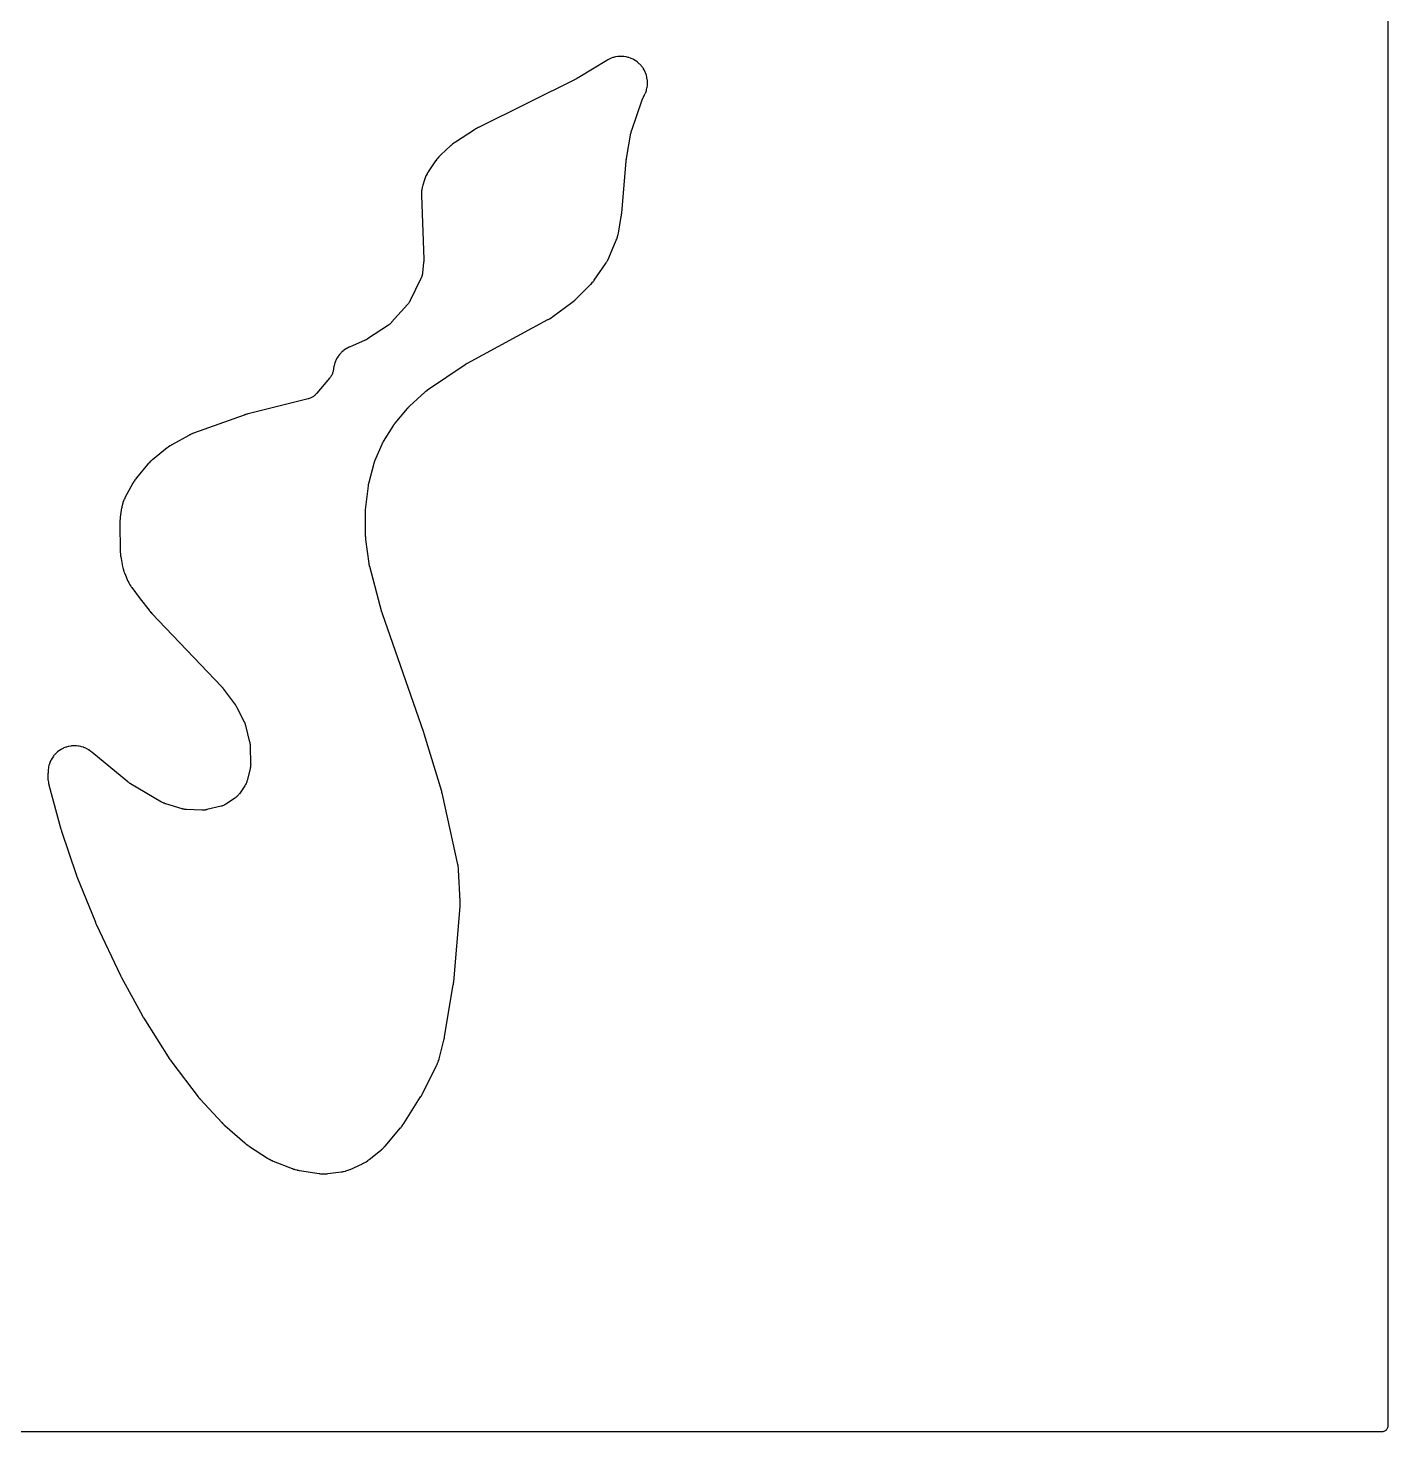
# Model space of a CAD drawing. Header units: millimetres. Extents: x 0 to 300, y 0 to 300.
# Drawn here: x 171.9 to 300.1, y -0.1 to 132.2 of the extents above; entities that cross this region are included whole.
import ezdxf

# ---------------------------------------------------------------- set-up
doc = ezdxf.new("R2010")
doc.units = ezdxf.units.MM
doc.layers.add('CUT', color=7, linetype='CONTINUOUS')

msp = doc.modelspace()

# ---------------------------------------------------------------- linework, layer by layer
at = {"layer": 'CUT'}
msp.add_lwpolyline([(300.0625, 298.5575), (300.0625, 1.4375), (300.0625, 0.5522), (300.0589, 0.4788), (300.0503, 0.4206), (300.036, 0.3635), (300.0162, 0.3082), (299.991, 0.255), (299.9608, 0.2046), (299.9257, 0.1573), (299.8863, 0.1137), (299.8427, 0.0743), (299.7954, 0.0392), (299.745, 0.009), (299.6918, -0.0162), (299.6365, -0.036), (299.5794, -0.0503), (299.5212, -0.0589), (299.4478, -0.0625), (298.5625, -0.0625), (1.4375, -0.0625)], dxfattribs=at)
msp.add_lwpolyline([(173.858, 61.1126), (173.8637, 61.0831), (173.8762, 61.0258), (173.8796, 61.0112), (173.9029, 60.9165), (173.9066, 60.9019), (175.0416, 56.7299), (175.0438, 56.7218), (175.0598, 56.666), (175.0624, 56.6574), (175.0834, 56.5882), (175.086, 56.5798), (175.1034, 56.5253), (175.1063, 56.5164), (176.4721, 52.459), (176.4748, 52.451), (176.4944, 52.3954), (176.4975, 52.3869), (176.523, 52.318), (176.5261, 52.3097), (176.547, 52.2555), (176.5505, 52.2467), (178.2867, 47.9582), (178.2897, 47.9509), (178.3109, 47.9004), (178.3143, 47.8926), (178.3416, 47.8299), (178.345, 47.8223), (178.3673, 47.7731), (178.3711, 47.7651), (180.6412, 42.9495), (180.6448, 42.9419), (180.6705, 42.8893), (180.6746, 42.8812), (180.7076, 42.8161), (180.7117, 42.8082), (180.7386, 42.7571), (180.743, 42.7488), (182.7227, 39.1265), (182.7272, 39.1184), (182.7592, 39.0619), (182.7642, 39.0532), (182.8053, 38.9835), (182.8104, 38.975), (182.8438, 38.9204), (182.8493, 38.9115), (185.3139, 35.0348), (185.3208, 35.0242), (185.3662, 34.956), (185.3733, 34.9456), (185.432, 34.8612), (185.4394, 34.8509), (185.4876, 34.7847), (185.4951, 34.7746), (187.9733, 31.5169), (187.982, 31.5057), (188.0395, 31.4337), (188.0485, 31.4227), (188.1229, 31.334), (188.1321, 31.3233), (188.193, 31.254), (188.2025, 31.2435), (190.1925, 29.0854), (190.2037, 29.0735), (190.2777, 28.9976), (190.2892, 28.9861), (190.3846, 28.8933), (190.3964, 28.8821), (190.4744, 28.8102), (190.4866, 28.7993), (192.3702, 27.1568), (192.3865, 27.1431), (192.4939, 27.0559), (192.5107, 27.0428), (192.6492, 26.9383), (192.6664, 26.9258), (192.7798, 26.8465), (192.7974, 26.8346), (194.4926, 25.7356), (194.5054, 25.7275), (194.5891, 25.6762), (194.602, 25.6685), (194.6531, 25.6389), (194.6796, 25.6244), (194.8542, 25.5348), (194.8814, 25.5217), (194.9352, 25.4974), (194.949, 25.4913), (195.0395, 25.4532), (195.0535, 25.4475), (196.8393, 24.7471), (196.8548, 24.7413), (196.9563, 24.7047), (196.972, 24.6993), (197.0336, 24.679), (197.0654, 24.6695), (197.2736, 24.6134), (197.3059, 24.6057), (197.3692, 24.5923), (197.3855, 24.5891), (197.4917, 24.5698), (197.5081, 24.5671), (199.3875, 24.2784), (199.4014, 24.2765), (199.4918, 24.2647), (199.5057, 24.2631), (199.5601, 24.2573), (199.5881, 24.255), (199.7675, 24.2444), (199.8236, 24.2438), (200.0032, 24.25), (200.0312, 24.2516), (200.0858, 24.2561), (200.0998, 24.2574), (200.1904, 24.2669), (200.2043, 24.2685), (201.4428, 24.428), (201.4576, 24.4301), (201.554, 24.445), (201.5688, 24.4475), (201.6265, 24.4579), (201.6559, 24.4639), (201.8432, 24.5074), (201.9009, 24.5239), (202.083, 24.5859), (202.1112, 24.5963), (202.1656, 24.6179), (202.1795, 24.6236), (202.2692, 24.6619), (202.2829, 24.668), (203.4574, 25.2041), (203.4687, 25.2094), (203.5416, 25.2445), (203.5527, 25.2501), (203.5961, 25.2721), (203.6181, 25.2838), (203.7573, 25.3619), (203.7996, 25.388), (203.9319, 25.4774), (203.9522, 25.4918), (203.9914, 25.5207), (204.0013, 25.5282), (204.0654, 25.5775), (204.0752, 25.5852), (205.155, 26.4535), (205.1659, 26.4625), (205.2363, 26.5219), (205.247, 26.5312), (205.2885, 26.5679), (205.3093, 26.5871), (205.4412, 26.7155), (205.461, 26.7358), (205.4988, 26.7762), (205.5084, 26.7867), (205.5697, 26.8554), (205.579, 26.8661), (207.0387, 28.583), (207.0518, 28.599), (207.1351, 28.7041), (207.1476, 28.7204), (207.2475, 28.8558), (207.2595, 28.8726), (207.3353, 28.9831), (207.3467, 29.0003), (208.9342, 31.4933), (208.9426, 31.5068), (208.9955, 31.5949), (209.0034, 31.6086), (209.0669, 31.7209), (209.0745, 31.7348), (209.1227, 31.8256), (209.1299, 31.8396), (210.4391, 34.4715), (210.4459, 34.4856), (210.4887, 34.5775), (210.495, 34.5917), (210.5193, 34.6475), (210.531, 34.6764), (210.6019, 34.8661), (210.612, 34.8956), (210.6303, 34.9537), (210.6348, 34.9686), (210.6628, 35.066), (210.6669, 35.081), (211.1256, 36.85), (211.1287, 36.8628), (211.1483, 36.9459), (211.1512, 36.9587), (211.1736, 37.0635), (211.1762, 37.0764), (211.1921, 37.1603), (211.1944, 37.1732), (212.0115, 42.0469), (212.0134, 42.0589), (212.0249, 42.1369), (212.0265, 42.1489), (212.0389, 42.2471), (212.0403, 42.2592), (212.0486, 42.3376), (212.0498, 42.3497), (212.6546, 49.4307), (212.656, 49.4512), (212.6628, 49.5842), (212.6635, 49.6047), (212.6663, 49.7719), (212.6663, 49.7924), (212.664, 49.9256), (212.6633, 49.9461), (212.512, 52.8823), (212.5112, 52.8947), (212.5054, 52.9753), (212.5043, 52.9877), (212.4998, 53.0361), (212.497, 53.0608), (212.4754, 53.2209), (212.4715, 53.2455), (212.463, 53.2934), (212.4607, 53.3056), (212.4449, 53.3849), (212.4424, 53.397), (210.9881, 59.9832), (210.9856, 59.9939), (210.9679, 60.068), (210.965, 60.0794), (210.941, 60.1713), (210.938, 60.1824), (210.9177, 60.2547), (210.9142, 60.2665), (209.2678, 65.6872), (209.2661, 65.6925), (209.2545, 65.7296), (209.2527, 65.7353), (209.2377, 65.7814), (209.2358, 65.7869), (209.2237, 65.8232), (209.2216, 65.8291), (205.3347, 77.0147), (205.3326, 77.0209), (205.3277, 77.0353), (205.3256, 77.0415), (205.3207, 77.0563), (205.3182, 77.064), (205.3125, 77.0818), (205.3101, 77.0894), (205.3073, 77.0983), (205.3049, 77.1059), (205.2995, 77.1239), (205.2972, 77.1316), (205.2961, 77.1355), (205.2935, 77.1447), (205.2875, 77.1661), (205.2849, 77.1752), (204.1339, 81.4482), (204.1302, 81.4625), (204.1218, 81.4959), (204.1183, 81.5102), (204.1142, 81.5276), (204.111, 81.542), (204.1037, 81.5755), (204.1007, 81.5899), (204.0974, 81.6065), (204.0946, 81.6209), (204.0884, 81.6547), (204.0859, 81.6692), (204.0829, 81.6869), (204.0806, 81.7015), (204.0755, 81.7354), (204.0735, 81.75), (203.7735, 84.0061), (203.7718, 84.02), (203.7679, 84.0526), (203.7664, 84.0665), (203.7647, 84.0836), (203.7634, 84.0975), (203.7606, 84.1302), (203.7595, 84.1442), (203.7584, 84.1602), (203.7575, 84.1743), (203.7557, 84.207), (203.7551, 84.221), (203.7544, 84.2381), (203.754, 84.2521), (203.7532, 84.2849), (203.753, 84.2989), (203.7367, 86.5037), (203.7367, 86.5175), (203.7369, 86.5495), (203.7371, 86.5633), (203.7375, 86.58), (203.7379, 86.5938), (203.7392, 86.6258), (203.7398, 86.6395), (203.7407, 86.6553), (203.7415, 86.669), (203.7437, 86.701), (203.7448, 86.7147), (203.7462, 86.7314), (203.7474, 86.7451), (203.7506, 86.7769), (203.7521, 86.7906), (204.0157, 89.0785), (204.0177, 89.0944), (204.0226, 89.1314), (204.0248, 89.1472), (204.0278, 89.1665), (204.0303, 89.1823), (204.0365, 89.219), (204.0393, 89.2348), (204.0427, 89.2528), (204.0458, 89.2685), (204.0534, 89.305), (204.0567, 89.3206), (204.061, 89.3396), (204.0647, 89.3552), (204.0735, 89.3914), (204.0774, 89.4069), (204.5166, 91.0792), (204.5209, 91.095), (204.5313, 91.1318), (204.5358, 91.1475), (204.5416, 91.1666), (204.5465, 91.1822), (204.5582, 91.2185), (204.5633, 91.2341), (204.5694, 91.2518), (204.5748, 91.2672), (204.5879, 91.3031), (204.5936, 91.3185), (204.6007, 91.3371), (204.6067, 91.3523), (204.621, 91.3877), (204.6273, 91.4029), (205.2952, 92.9726), (205.298, 92.9789), (205.3044, 92.9937), (205.3056, 92.9964), (205.3186, 93.0247), (205.3456, 93.0811), (205.3552, 93.1003), (205.3694, 93.1265), (205.4083, 93.1952), (205.4255, 93.2243), (206.3328, 94.6942), (206.3415, 94.7081), (206.3622, 94.7403), (206.3712, 94.754), (206.3821, 94.7703), (206.3912, 94.7837), (206.4128, 94.8148), (206.4222, 94.828), (206.4331, 94.8431), (206.4428, 94.8562), (206.4656, 94.8866), (206.4755, 94.8996), (206.4876, 94.9152), (206.4978, 94.928), (206.5216, 94.9575), (206.532, 94.9701), (207.6863, 96.3466), (207.6957, 96.3576), (207.7179, 96.3833), (207.7276, 96.3942), (207.7394, 96.4074), (207.7492, 96.4182), (207.7722, 96.4431), (207.7822, 96.4537), (207.7937, 96.4658), (207.8039, 96.4762), (207.8277, 96.5004), (207.838, 96.5107), (207.8507, 96.5231), (207.8612, 96.5332), (207.8858, 96.5566), (207.8964, 96.5665), (209.3215, 97.8772), (209.3337, 97.8883), (209.3626, 97.9139), (209.375, 97.9247), (209.3903, 97.9378), (209.403, 97.9484), (209.4328, 97.9729), (209.4456, 97.9833), (209.4604, 97.995), (209.4735, 98.0052), (209.5041, 98.0286), (209.5173, 98.0385), (209.5336, 98.0504), (209.547, 98.06), (209.5784, 98.0823), (209.592, 98.0917), (213.1414, 100.5032), (213.1509, 100.5096), (213.1733, 100.5243), (213.1829, 100.5306), (213.1947, 100.5382), (213.2044, 100.5443), (213.2271, 100.5585), (213.2369, 100.5645), (213.2482, 100.5714), (213.258, 100.5773), (213.2811, 100.5909), (213.291, 100.5967), (213.3032, 100.6036), (213.3132, 100.6093), (213.3366, 100.6223), (213.3466, 100.6278), (220.9298, 104.7187), (220.9482, 104.729), (221.0664, 104.7983), (221.0844, 104.8093), (221.2296, 104.9013), (221.2473, 104.9129), (221.3604, 104.9903), (221.3775, 105.0026), (223.1691, 106.3235), (223.1861, 106.3365), (223.2952, 106.4231), (223.3117, 106.4367), (223.4445, 106.5502), (223.4606, 106.5644), (223.5632, 106.6586), (223.5787, 106.6733), (224.9071, 107.9828), (224.9169, 107.9927), (224.9798, 108.0576), (224.9893, 108.0677), (225.0262, 108.1076), (225.0446, 108.1285), (225.1611, 108.2668), (225.1785, 108.2885), (225.2115, 108.3316), (225.2198, 108.3427), (225.2731, 108.4158), (225.2812, 108.4271), (226.3529, 109.9701), (226.3616, 109.983), (226.4173, 110.0678), (226.4257, 110.0809), (226.4578, 110.1327), (226.4735, 110.1597), (226.5713, 110.3373), (226.5856, 110.365), (226.6121, 110.4198), (226.6188, 110.434), (226.6606, 110.5264), (226.6668, 110.5407), (227.3625, 112.1909), (227.3689, 112.2068), (227.4092, 112.3103), (227.4151, 112.3264), (227.4375, 112.3892), (227.448, 112.4217), (227.5104, 112.6348), (227.5191, 112.6678), (227.5342, 112.7328), (227.5378, 112.7495), (227.5598, 112.8584), (227.563, 112.8752), (227.8329, 114.4377), (227.8349, 114.4503), (227.8473, 114.5326), (227.8491, 114.5453), (227.8625, 114.649), (227.864, 114.6617), (227.8729, 114.7445), (227.8741, 114.7573), (228.2973, 119.687), (228.2982, 119.6971), (228.3005, 119.7206), (228.3015, 119.7307), (228.3028, 119.743), (228.304, 119.7531), (228.3068, 119.7766), (228.3081, 119.7866), (228.3096, 119.7983), (228.311, 119.8084), (228.3144, 119.8319), (228.3159, 119.8419), (228.3177, 119.8542), (228.3194, 119.8642), (228.3232, 119.8876), (228.325, 119.8976), (228.7496, 122.2877), (228.7509, 122.2947), (228.7539, 122.3111), (228.7545, 122.3142), (228.7611, 122.3458), (228.7755, 122.4091), (228.7807, 122.4307), (228.7891, 122.4604), (228.8127, 122.5389), (228.8236, 122.5724), (229.8055, 125.4187), (229.8091, 125.429), (229.8149, 125.445), (229.8247, 125.4711), (229.8383, 125.5055), (229.8509, 125.536), (229.8615, 125.5602), (229.8676, 125.5739), (229.8699, 125.5789), (229.884, 125.6083), (229.9179, 125.6758), (229.9336, 125.7058), (229.9932, 125.8142), (230.0006, 125.8281), (230.026, 125.8773), (230.0388, 125.9037), (230.1167, 126.0747), (230.1384, 126.1292), (230.1984, 126.3046), (230.2146, 126.361), (230.2572, 126.5414), (230.2679, 126.599), (230.2927, 126.7828), (230.2977, 126.8412), (230.3044, 127.0265), (230.3037, 127.0851), (230.2923, 127.2701), (230.2858, 127.3284), (230.2564, 127.5115), (230.2443, 127.5688), (230.1972, 127.7481), (230.1795, 127.8041), (230.1151, 127.9779), (230.0921, 128.0318), (230.0111, 128.1986), (229.9829, 128.25), (229.8859, 128.408), (229.8528, 128.4564), (229.7409, 128.6042), (229.7033, 128.6492), (229.5775, 128.7854), (229.5356, 128.8264), (229.3971, 128.9497), (229.3515, 128.9865), (229.2016, 129.0956), (229.1526, 129.1278), (228.9928, 129.2218), (228.9408, 129.249), (228.7726, 129.3269), (228.7183, 129.3489), (228.5432, 129.4101), (228.487, 129.4267), (228.3068, 129.4704), (228.2493, 129.4815), (228.0657, 129.5074), (228.0073, 129.5128), (227.8221, 129.5207), (227.7634, 129.5204), (227.5783, 129.5102), (227.52, 129.5041), (227.3368, 129.4759), (227.2793, 129.4641), (227.0997, 129.4182), (227.0437, 129.4009), (226.8694, 129.3376), (226.8154, 129.3149), (226.6458, 129.2338), (226.6197, 129.2205), (226.5693, 129.1933), (226.5564, 129.1862), (226.4737, 129.1389), (226.4611, 129.1314), (223.7707, 127.5045), (223.7628, 127.4998), (223.7442, 127.4888), (223.7362, 127.4841), (223.7265, 127.4785), (223.7184, 127.4739), (223.6996, 127.4633), (223.6916, 127.4588), (223.6822, 127.4537), (223.6741, 127.4493), (223.6551, 127.4391), (223.6469, 127.4348), (223.6369, 127.4295), (223.6287, 127.4253), (223.6095, 127.4155), (223.6012, 127.4113), (214.379, 122.8225), (214.364, 122.8148), (214.2675, 122.7634), (214.2528, 122.7553), (214.1335, 122.6873), (214.119, 122.6788), (214.0256, 122.622), (214.0113, 122.6131), (212.2128, 121.4504), (212.2022, 121.4434), (212.1333, 121.3968), (212.1228, 121.3895), (212.082, 121.3606), (212.0615, 121.3454), (211.9301, 121.2436), (211.9103, 121.2275), (211.8721, 121.1952), (211.8624, 121.1869), (211.8001, 121.1319), (211.7906, 121.1233), (210.8278, 120.2364), (210.815, 120.2242), (210.7329, 120.144), (210.7205, 120.1315), (210.6726, 120.0819), (210.6488, 120.0558), (210.4995, 119.8816), (210.4773, 119.8541), (210.4357, 119.7992), (210.4252, 119.785), (210.3585, 119.6916), (210.3484, 119.677), (209.6533, 118.6407), (209.6455, 118.6288), (209.5956, 118.5504), (209.5881, 118.5383), (209.5592, 118.4905), (209.545, 118.4657), (209.458, 118.3046), (209.4332, 118.2531), (209.3619, 118.0845), (209.3513, 118.0579), (209.3321, 118.0056), (209.3273, 117.9921), (209.2973, 117.9042), (209.2929, 117.8906), (209.135, 117.3894), (209.1301, 117.373), (209.0998, 117.2661), (209.0953, 117.2496), (209.079, 117.1849), (209.0715, 117.1515), (209.0299, 116.9364), (209.0208, 116.8686), (209.0039, 116.6502), (209.0023, 116.616), (209.0009, 116.5493), (209.0008, 116.5322), (209.0018, 116.4211), (209.0022, 116.404), (209.2237, 110.4238), (209.2242, 110.4081), (209.2249, 110.3714), (209.2251, 110.3556), (209.2251, 110.3365), (209.225, 110.3207), (209.2244, 110.2841), (209.224, 110.2683), (209.2234, 110.2503), (209.2228, 110.2346), (209.2209, 110.198), (209.22, 110.1823), (209.2187, 110.1631), (209.2175, 110.1474), (209.2144, 110.1109), (209.2129, 110.0952), (209.1144, 109.1399), (209.1095, 109.101), (209.0991, 109.0302), (209.0843, 108.9534), (209.0723, 108.9027), (209.0509, 108.8274), (209.0345, 108.778), (209.0067, 108.7049), (208.9784, 108.6391), (208.9621, 108.6035), (207.9532, 106.5176), (207.9485, 106.5082), (207.9413, 106.4937), (207.929, 106.4698), (207.9119, 106.4381), (207.8963, 106.4102), (207.8941, 106.4063), (207.8643, 106.3586), (207.8216, 106.2949), (207.7787, 106.2361), (207.7468, 106.1959), (207.7195, 106.1632), (207.7104, 106.1527), (207.7034, 106.1449), (206.2014, 104.4662), (206.1949, 104.4591), (206.1849, 104.4481), (206.1681, 104.4302), (206.1451, 104.4065), (206.1245, 104.3858), (206.1215, 104.3829), (206.0836, 104.3481), (206.0305, 104.3022), (205.9785, 104.2605), (205.9407, 104.2324), (205.9089, 104.2098), (205.8984, 104.2027), (205.8904, 104.1974), (203.9402, 102.9055), (203.9318, 102.9), (203.9187, 102.8915), (203.8968, 102.8778), (203.8672, 102.8599), (203.8407, 102.8444), (203.8194, 102.8325), (203.8072, 102.8258), (203.8026, 102.8233), (203.7758, 102.8094), (203.7157, 102.7794), (203.6793, 102.7623), (203.6668, 102.7568), (203.6576, 102.7528), (202.2822, 102.1614), (202.2684, 102.1552), (202.1791, 102.1141), (202.1654, 102.1076), (202.1124, 102.0816), (202.0856, 102.0676), (201.9161, 101.9734), (201.8648, 101.9415), (201.7078, 101.8323), (201.66, 101.7953), (201.5148, 101.6708), (201.4709, 101.6292), (201.339, 101.4908), (201.2996, 101.4449), (201.1823, 101.2939), (201.1476, 101.2444), (201.0461, 101.0823), (201.0166, 101.0295), (200.932, 100.8581), (200.908, 100.8026), (200.841, 100.6235), (200.8227, 100.5658), (200.7741, 100.3809), (200.7616, 100.3217), (200.7315, 100.1302), (200.7275, 100.1002), (200.7221, 100.0488), (200.7163, 100.0044), (200.7036, 99.9235), (200.6853, 99.8359), (200.6703, 99.7783), (200.6435, 99.6929), (200.6228, 99.6371), (200.5876, 99.5548), (200.5615, 99.5013), (200.5183, 99.4229), (200.4871, 99.3723), (200.4363, 99.2986), (200.3865, 99.2335), (200.3585, 99.1986), (199.1633, 97.7869), (199.1479, 97.7698), (199.1412, 97.7623), (199.1001, 97.7153), (199.0421, 97.6549), (199.0016, 97.6165), (198.9382, 97.5616), (198.8942, 97.5272), (198.8259, 97.4785), (198.779, 97.4482), (198.7065, 97.4061), (198.6569, 97.3804), (198.5808, 97.3452), (198.529, 97.3242), (198.4499, 97.2963), (198.3764, 97.2741), (198.3359, 97.2629), (198.2191, 97.2336), (192.6703, 95.8394), (192.656, 95.8356), (192.5873, 95.8165), (192.5634, 95.8099), (192.5492, 95.8057), (192.4497, 95.7755), (192.4338, 95.7706), (192.4197, 95.7661), (192.3285, 95.7359), (192.3146, 95.7311), (187.5445, 94.0183), (187.5332, 94.0141), (187.46, 93.9861), (187.4487, 93.9817), (187.405, 93.964), (187.3828, 93.9545), (187.24, 93.8898), (187.2183, 93.8794), (187.1761, 93.8583), (187.1654, 93.8528), (187.0961, 93.8162), (187.0854, 93.8104), (185.4876, 92.9259), (185.4765, 92.9196), (185.4047, 92.8778), (185.3937, 92.8713), (185.3511, 92.8453), (185.3296, 92.8315), (185.1917, 92.739), (185.1708, 92.7243), (185.1306, 92.6948), (185.1204, 92.6871), (185.0545, 92.6366), (185.0444, 92.6287), (183.6589, 91.5176), (183.6471, 91.5078), (183.571, 91.4435), (183.5594, 91.4335), (183.5147, 91.3937), (183.4923, 91.3727), (183.3504, 91.2329), (183.3291, 91.2108), (183.2887, 91.1666), (183.2785, 91.1552), (183.2131, 91.08), (183.2031, 91.0683), (182.1696, 89.817), (182.1603, 89.8055), (182.1013, 89.7304), (182.0923, 89.7187), (182.058, 89.6727), (182.041, 89.6487), (181.9343, 89.4902), (181.9185, 89.4654), (181.8888, 89.4162), (181.8813, 89.4035), (181.834, 89.3205), (181.8268, 89.3077), (181.0792, 87.9204), (181.0713, 87.9053), (181.0215, 87.8061), (181.014, 87.7908), (180.9858, 87.7304), (180.9722, 87.6991), (180.891, 87.4959), (180.8693, 87.4312), (180.8117, 87.2201), (180.8036, 87.1869), (180.7897, 87.1218), (180.7864, 87.105), (180.7664, 86.9958), (180.7636, 86.979), (180.6321, 86.1248), (180.6304, 86.1123), (180.6196, 86.0316), (180.6181, 86.0191), (180.6127, 85.9704), (180.6105, 85.9455), (180.5992, 85.783), (180.598, 85.7579), (180.5967, 85.709), (180.5964, 85.6964), (180.5959, 85.615), (180.596, 85.6024), (180.5962, 85.5853), (180.6353, 82.8841), (180.6356, 82.8717), (180.6384, 82.7915), (180.639, 82.7791), (180.6416, 82.7309), (180.6435, 82.7063), (180.6591, 82.5465), (180.6619, 82.5219), (180.6658, 82.4942), (180.6661, 82.4922), (180.6673, 82.4837), (180.6685, 82.4755), (180.6825, 82.3863), (180.6848, 82.3724), (180.7133, 82.2146), (180.7138, 82.2121), (180.8513, 81.4691), (180.8546, 81.4529), (180.877, 81.3477), (180.8807, 81.3316), (180.8963, 81.2676), (180.9051, 81.2352), (180.9683, 81.0267), (180.9789, 80.9949), (181.0013, 80.9334), (181.0073, 80.9177), (181.0475, 80.8164), (181.054, 80.8009), (181.0541, 80.8005), (181.3581, 80.0934), (181.3582, 80.0933), (181.3631, 80.0821), (181.3631, 80.082), (181.3676, 80.0722), (181.3962, 80.0092), (181.3979, 80.0057), (181.4014, 79.9981), (181.4222, 79.9547), (181.4291, 79.941), (181.4333, 79.9327), (181.5002, 79.8067), (181.5073, 79.7934), (181.5321, 79.7509), (181.6172, 79.6181), (181.6215, 79.6117), (181.6309, 79.5977), (181.6585, 79.5583), (181.6657, 79.5483), (181.7129, 79.4838), (181.7202, 79.4739), (182.515, 78.433), (183.351, 77.3379), (183.3612, 77.325), (183.4086, 77.2663), (183.4283, 77.2418), (183.4388, 77.2292), (183.526, 77.1272), (183.5368, 77.1149), (183.6084, 77.0355), (183.6196, 77.0235), (190.1695, 70.1553), (190.1793, 70.1449), (190.202, 70.1203), (190.2116, 70.1097), (190.2233, 70.0967), (190.2327, 70.0859), (190.2546, 70.0607), (190.2639, 70.0498), (190.2802, 70.0303), (190.2893, 70.0193), (190.3104, 69.9933), (190.3194, 69.9821), (190.3302, 69.9684), (190.3389, 69.9571), (190.3592, 69.9305), (190.3677, 69.919), (191.4806, 68.4065), (191.486, 68.399), (191.4949, 68.3867), (191.5157, 68.3565), (191.5499, 68.3046), (191.5647, 68.2814), (191.5663, 68.2789), (191.5804, 68.2553), (191.6114, 68.2015), (191.629, 68.1693), (191.6361, 68.1558), (191.6403, 68.1476), (192.289, 66.8747), (192.2947, 66.8633), (192.3041, 66.8442), (192.3254, 66.7976), (192.3592, 66.7177), (192.3734, 66.682), (192.3748, 66.6783), (192.3874, 66.642), (192.4143, 66.5595), (192.4287, 66.5104), (192.4342, 66.4898), (192.4373, 66.4774), (192.8242, 64.9204), (192.8271, 64.9084), (192.8318, 64.8885), (192.8417, 64.8403), (192.8562, 64.7582), (192.8619, 64.7218), (192.8624, 64.718), (192.8666, 64.6813), (192.8743, 64.5983), (192.8776, 64.5492), (192.8784, 64.5287), (192.8788, 64.5164), (192.9195, 62.8689), (192.9197, 62.8587), (192.9199, 62.8418), (192.9196, 62.8011), (192.9179, 62.7478), (192.9128, 62.6767), (192.9049, 62.6057), (192.8942, 62.5352), (192.8841, 62.4829), (192.8755, 62.4431), (192.8715, 62.4266), (192.8691, 62.4167), (192.5913, 61.3139), (192.5888, 61.3043), (192.5866, 61.2959), (192.5708, 61.2426), (192.5453, 61.1657), (192.5121, 61.0803), (192.4872, 61.0246), (192.4455, 60.943), (192.405, 60.8729), (192.3757, 60.8255), (192.3709, 60.8183), (192.3654, 60.8101), (191.8537, 60.0561), (191.8475, 60.0471), (191.8421, 60.0393), (191.8051, 59.9898), (191.7489, 59.9199), (191.6808, 59.8444), (191.6327, 59.7968), (191.5566, 59.7294), (191.4861, 59.6738), (191.4364, 59.6373), (191.4285, 59.6319), (191.4195, 59.6258), (190.6325, 59.1023), (190.6242, 59.0969), (190.6169, 59.0922), (190.5692, 59.0632), (190.4985, 59.0233), (190.4162, 58.9823), (190.3601, 58.9578), (190.2741, 58.9253), (190.1968, 58.9006), (190.1431, 58.8852), (190.1347, 58.8831), (190.1251, 58.8807), (188.7878, 58.5585), (188.7778, 58.5561), (188.7612, 58.5523), (188.7211, 58.5441), (188.6683, 58.5345), (188.5974, 58.5245), (188.5258, 58.5173), (188.4543, 58.513), (188.4007, 58.512), (188.3598, 58.512), (188.3427, 58.5125), (188.3325, 58.5128), (186.887, 58.5656), (186.8775, 58.566), (186.8617, 58.5668), (186.8238, 58.5694), (186.7741, 58.5738), (186.7081, 58.5822), (186.6422, 58.5931), (186.577, 58.6063), (186.5285, 58.618), (186.4918, 58.6277), (186.4766, 58.6321), (186.4674, 58.6348), (184.9371, 59.0916), (184.9241, 59.0956), (184.9025, 59.1024), (184.8509, 59.1204), (184.7645, 59.1535), (184.7266, 59.1691), (184.7228, 59.1707), (184.6856, 59.188), (184.6026, 59.2288), (184.5544, 59.2544), (184.5347, 59.2656), (184.5229, 59.2724), (181.5884, 61.0034), (181.5822, 61.0071), (181.5678, 61.0158), (181.5616, 61.0195), (181.5607, 61.0201), (181.5589, 61.0211), (181.535, 61.0363), (181.4797, 61.0726), (181.4607, 61.0855), (181.4315, 61.1067), (181.3661, 61.1566), (181.3382, 61.1787), (177.9656, 63.9679), (177.9543, 63.977), (177.8803, 64.0352), (177.8688, 64.0441), (177.8234, 64.0781), (177.7997, 64.0949), (177.6456, 64.1991), (177.596, 64.2292), (177.4347, 64.3168), (177.3824, 64.342), (177.2134, 64.4136), (177.1589, 64.4336), (176.9838, 64.4885), (176.9277, 64.5032), (176.7481, 64.5409), (176.6908, 64.5501), (176.5084, 64.5703), (176.4504, 64.5739), (176.2669, 64.5764), (176.2089, 64.5744), (176.026, 64.5591), (175.9685, 64.5515), (175.7879, 64.5187), (175.7314, 64.5055), (175.5549, 64.4554), (175.4999, 64.4368), (175.329, 64.3699), (175.276, 64.3461), (175.1125, 64.2629), (175.062, 64.2342), (174.9073, 64.1356), (174.8599, 64.1021), (174.7153, 63.989), (174.6714, 63.9511), (174.5385, 63.8245), (174.4984, 63.7825), (174.3783, 63.6438), (174.3425, 63.5981), (174.2364, 63.4484), (174.2051, 63.3994), (174.114, 63.2402), (174.0876, 63.1884), (174.0123, 63.0211), (173.991, 62.9671), (173.9322, 62.7932), (173.9163, 62.7374), (173.8746, 62.5587), (173.8641, 62.5016), (173.8398, 62.3197), (173.835, 62.2619), (173.8269, 62.0365), (173.8267, 62.0315), (173.823, 61.9441), (173.8206, 61.9053), (173.8145, 61.8335), (173.8127, 61.8036), (173.806, 61.6113), (173.807, 61.5513), (173.8194, 61.3619), (173.8263, 61.3023)], close=True, dxfattribs=at)

doc.saveas('drawing.dxf')
